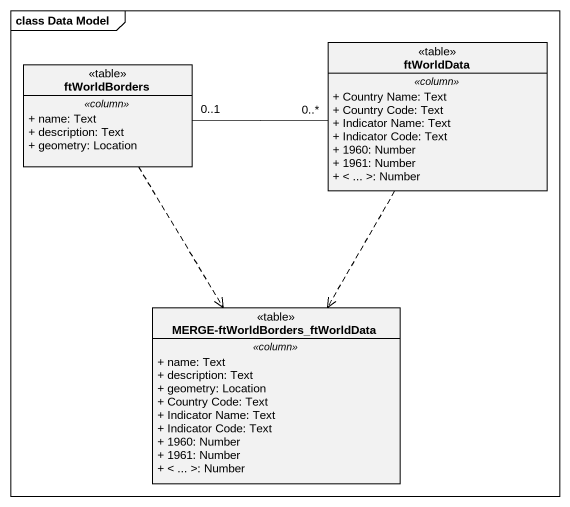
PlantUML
@startuml
mainframe class Data Model
hide circle
hide empty members
skinparam classAttributeIconSize 0
class ftWorldBorders <<table>> {
  .. <<column>> ..
  + name: Text
  + description: Text
  + geometry: Location
}
class ftWorldData <<table>> {
  .. <<column>> ..
  + Country Name: Text
  + Country Code: Text
  + Indicator Name: Text
  + Indicator Code: Text
  + 1960: Number
  + 1961: Number
  + < ... >: Number
}
class "MERGE-ftWorldBorders_ftWorldData" as MERGE_ftWorldBorders <<table>> {
  .. <<column>> ..
  + name: Text
  + description: Text
  + geometry: Location
  + Country Code: Text
  + Indicator Name: Text
  + Indicator Code: Text
  + 1960: Number
  + 1961: Number
  + < ... >: Number
}
ftWorldBorders ..> MERGE_ftWorldBorders
ftWorldData "0..*" -left- "0..1" ftWorldBorders
ftWorldData ..> MERGE_ftWorldBorders
@enduml
